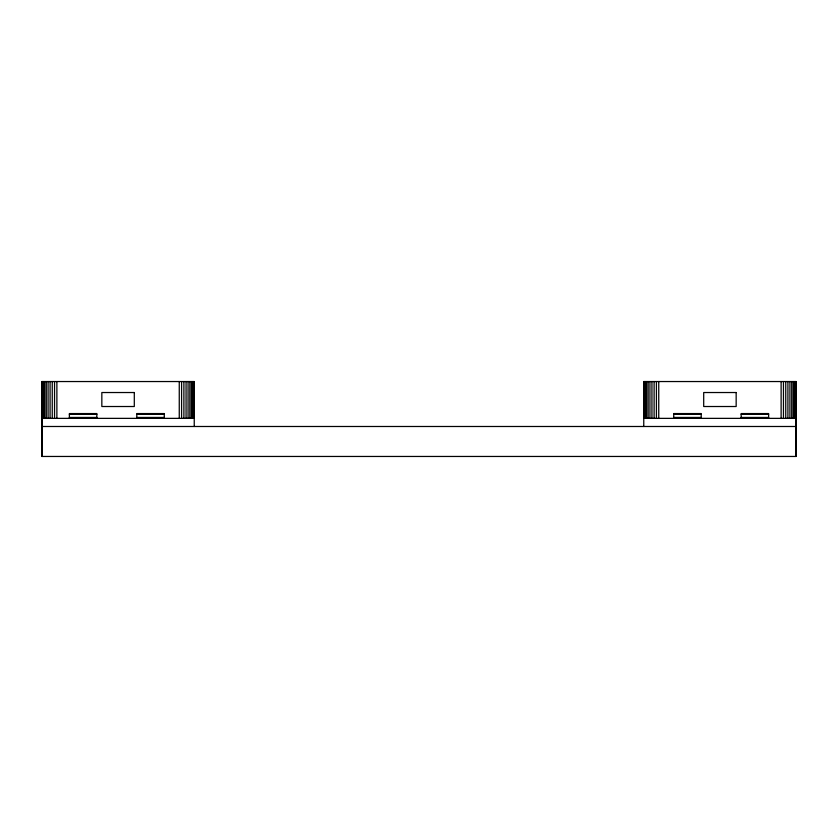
<?xml version="1.0" encoding="UTF-8"?>
<svg xmlns="http://www.w3.org/2000/svg" width="838" height="838" viewBox="0 0 838 838"><rect width="100%" height="100%" fill="white"/><g stroke="black" fill="none" stroke-linecap="round" stroke-linejoin="round"><path stroke-width="1.26" d="M796.1 406.514L795.859 456.459M69.376 414.286L96.841 414.286M136.804 414.286L164.269 414.286M673.731 414.286L701.197 414.286M741.159 414.286L768.624 414.286M69.376 417.45L96.841 417.45M136.804 417.45L164.269 417.45M673.731 417.45L701.197 417.45M741.159 417.45L768.624 417.45M41.9 418.361L194.238 418.361M643.762 418.361L796.1 418.361M41.9 426.49L796.1 426.49M795.911 381.541L795.911 456.459M795.367 381.541L795.367 418.361M794.466 381.541L794.466 418.361M793.24 381.541L793.24 418.361M791.711 381.541L791.711 418.361M789.92 381.541L789.92 418.361M787.919 381.541L787.919 418.361M785.751 381.541L785.751 418.361M783.457 381.541L783.457 418.361M781.121 381.541L781.121 418.361M768.624 418.361L768.624 413.563L741.159 413.563L741.159 418.361M701.197 418.361L701.197 413.563L673.731 413.563L673.731 418.361M658.741 381.541L658.741 418.361M656.405 381.541L656.405 418.361M654.111 381.541L654.111 418.361M651.943 381.541L651.943 418.361M649.942 381.541L649.942 418.361M648.151 381.541L648.151 418.361M646.622 381.541L646.622 418.361M645.396 381.541L645.396 418.361M644.495 381.541L644.495 418.361M643.951 381.541L643.951 418.361M643.762 426.49L643.762 381.541L796.1 381.541L796.1 456.459L41.9 456.459L41.9 381.541L194.238 381.541L194.238 426.49M194.049 381.541L194.049 418.361M193.505 381.541L193.505 418.361M192.604 381.541L192.604 418.361M191.378 381.541L191.378 418.361M189.849 381.541L189.849 418.361M188.058 381.541L188.058 418.361M186.057 381.541L186.057 418.361M183.889 381.541L183.889 418.361M181.595 381.541L181.595 418.361M179.259 381.541L179.259 418.361M164.269 418.361L164.269 413.563L136.804 413.563L136.804 418.361M96.841 418.361L96.841 413.563L69.376 413.563L69.376 418.361M56.879 381.541L56.879 418.361M54.543 381.541L54.543 418.361M52.249 381.541L52.249 418.361M50.081 381.541L50.081 418.361M48.08 381.541L48.08 418.361M46.289 381.541L46.289 418.361M44.76 381.541L44.76 418.361M43.534 381.541L43.534 418.361M42.633 381.541L42.633 418.361M42.089 381.541L42.141 456.459M134.3 392.53L101.838 392.53L101.838 406.514L134.3 406.514L134.3 392.53M736.162 392.53L703.7 392.53L703.7 406.514L736.162 406.514L736.162 392.53"/></g></svg>
